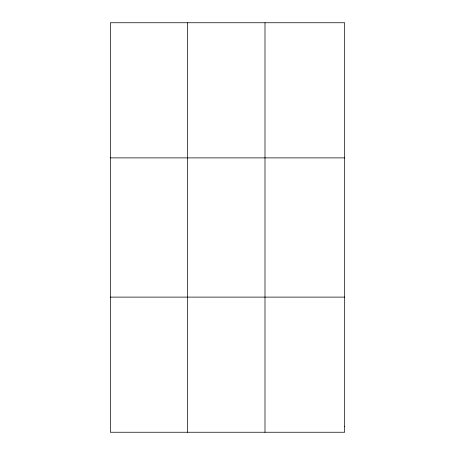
<?xml version="1.0" encoding="UTF-8"?>
<svg xmlns="http://www.w3.org/2000/svg" width="455" height="455" viewBox="0 0 455 455"><rect width="100%" height="100%" fill="white"/><g stroke="black" fill="none" stroke-linecap="round" stroke-linejoin="round"><path stroke-width="0.68" d="M187.665 432.25L187.665 22.75M264.992 432.25L264.992 22.75M110.332 157.885L344.668 157.885M110.332 297.115L344.668 297.115M344.668 426.619L344.668 432.25L110.332 432.25L110.332 22.75L344.668 22.75L344.668 426.619"/></g></svg>
